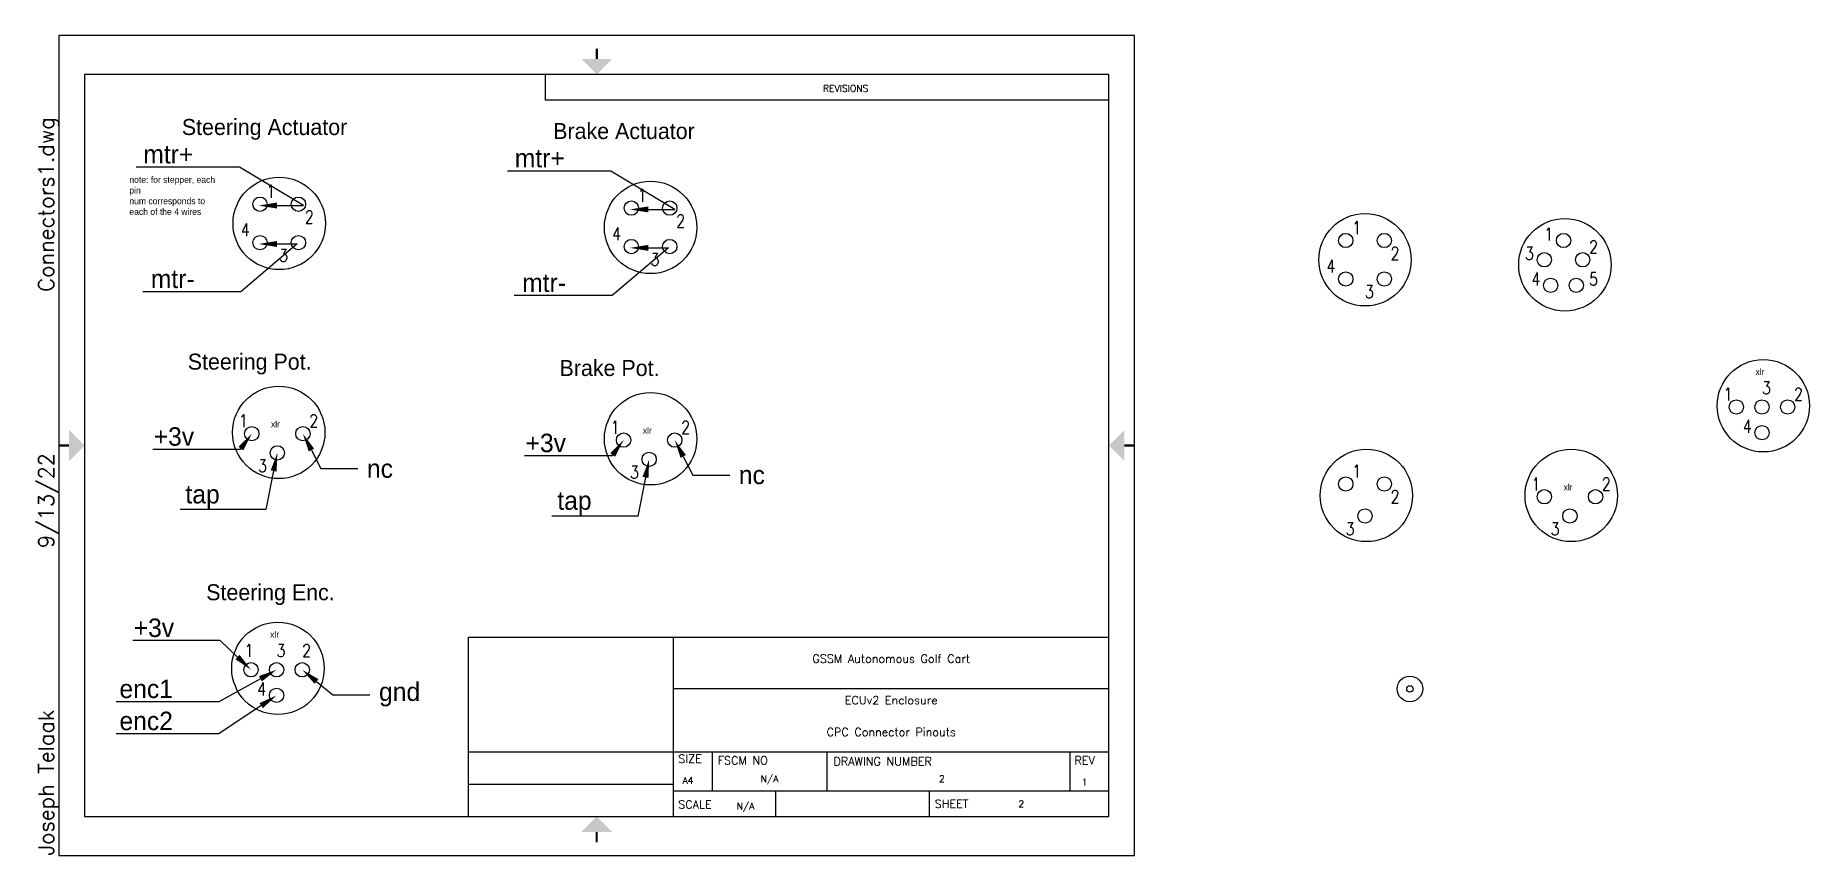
# Model space of a CAD drawing. Header units: inches. Extents: x -0.2 to 17.1, y 0 to 8.
import ezdxf
from ezdxf import colors
from ezdxf.entities.mleader import LeaderData, LeaderLine
from ezdxf.enums import TextEntityAlignment as Align
from ezdxf.math import Vec2, Vec3

# ---------------------------------------------------------------- set-up
doc = ezdxf.new("R2010")
doc.units = ezdxf.units.IN
doc.header["$LTSCALE"] = 0.75
doc.header["$MEASUREMENT"] = 0
for name, color, linetype in [('SYMS', 7, 'Continuous'), ('TB_LABELS', 1, 'Continuous'), ('TERMS', 4, 'Continuous'), ('Title Block', 7, 'Continuous'), ('Viewport', 7, 'Continuous')]:
    doc.layers.add(name, color=color, linetype=linetype)
doc.styles.add('Roman', font='romans')
doc.styles.add('WD', font='romans.shx')

# ---------------------------------------------------------------- blocks, each defined once
blk = doc.blocks.new('ANSI_border_A(L)')
for p, q in [((4.75, 7.37), (4.75, 7.62)), ((10.25, 7.37), (4.75, 7.37))]:
    blk.add_line(p, q)
at = {"layer": 'Title Block'}
for p, q in [((0, 8), (0, 0)), ((10.5, 8), (0, 8)), ((10.5, 0), (10.5, 8)), ((0.25, 7.62), (0.25, 0.38)), ((10.25, 7.62), (0.25, 7.62)), ((10.25, 0.38), (10.25, 7.62)), ((0.25, 0.38), (10.25, 0.38)), ((0, 0), (10.5, 0))]:
    blk.add_line(p, q, dxfattribs=at)
at = {"layer": 'Title Block', "const_width": 0.02}
for points in [[(5.251, 7.871), (5.251, 7.771)], [(0, 4), (0.1, 4)], [(10.5, 4), (10.4, 4)], [(5.25, 0.13), (5.25, 0.23)]]:
    blk.add_lwpolyline(points, dxfattribs=at)
at = {"layer": 'Title Block'}
for points in [[(5.101, 7.771), (5.401, 7.771), (5.251, 7.621)], [(0.1, 3.85), (0.1, 4.15), (0.25, 4)], [(10.4, 3.85), (10.4, 4.15), (10.25, 4)], [(5.1, 0.23), (5.4, 0.23), (5.25, 0.38)]]:
    blk.add_solid(points, dxfattribs=at)
at = {"layer": 'Title Block', "style": 'Roman'}
blk.add_text('REVISIONS', height=0.065, dxfattribs=at).set_placement((7.46, 7.452))
blk = doc.blocks.new('ANSI_tblock_desc_A(L)')
for p, q in [((0, 0), (0, 1.75)), ((-6.25, 0), (0, 0))]:
    blk.add_line(p, q)
at = {"layer": 'Title Block'}
for p, q in [((-6.25, 1.75), (0, 1.75)), ((-6.25, 0), (-6.25, 1.75)), ((-4.25, 0), (-4.25, 1.75)), ((-4.25, 1.25), (0, 1.25)), ((-6.25, 0.63), (0, 0.63)), ((-3.87, 0.25), (-3.87, 0.63)), ((-2.75, 0.25), (-2.75, 0.63)), ((-0.38, 0.25), (-0.38, 0.63)), ((-6.25, 0.315), (-4.25, 0.315)), ((-4.25, 0.25), (0, 0.25)), ((-3.25, 0), (-3.25, 0.25)), ((-1.75, 0), (-1.75, 0.25))]:
    blk.add_line(p, q, dxfattribs=at)
at = {"color": 0, "style": 'Roman', "flags": 8}
for tag, p in [('FNAME', (-10.3, 5.12)), ('REVDATE', (-10.3, 2.62)), ('USER', (-10.3, -0.38))]:
    blk.add_attdef(tag, p, '', height=0.15, rotation=90, dxfattribs=at)
at = {"style": 'WD'}
for tag, p in [('PROJDESC', (-2.125, 1.5)), ('TITLE1', (-2.125, 1.095)), ('TITLE2', (-2.125, 0.785))]:
    blk.add_attdef(tag, text='', height=0.08, dxfattribs=at).set_placement(p, align=Align.CENTER)
for tag, p in [('SIZE', (-4.162, 0.32)), ('FSCM_NO', (-3.4, 0.337)), ('DWG_NO', (-1.659, 0.337)), ('REV', (-0.265, 0.303)), ('SCALE', (-3.634, 0.069)), ('SHEET', (-0.883, 0.092))]:
    blk.add_attdef(tag, p, '', height=0.065, dxfattribs=at)
at = {"style": 'WD', "flags": 1}
blk.add_attdef('WD_TB', (-5.57, 0.177), '', height=0.086, dxfattribs=at)
at = {"layer": 'TB_LABELS', "style": 'WD'}
for s, p in [('SIZE', (-4.204, 0.604)), ('FSCM NO', (-3.819, 0.588)), ('DRAWING NUMBER', (-2.689, 0.579)), ('REV', (-0.336, 0.588)), ('SCALE', (-4.204, 0.158)), ('SHEET', (-1.701, 0.164))]:
    blk.add_text(s, height=0.08, dxfattribs=at).set_placement(p, align=Align.TOP_LEFT)
blk = doc.blocks.new('HT0002')
blk.add_circle((0, 0), 0.0699)
at = {"style": 'WD'}
for tag, p, width in [('INST', (0.062, 0.42), 0.7), ('LOC', (0.062, 0.25), 0.7), ('DESC1', (0.053, -0.385), 0.8)]:
    blk.add_attdef(tag, p, '', height=0.125, dxfattribs=dict(at, width=width))
at = {"linetype": 'Continuous', "style": 'WD'}
for tag, p, height, width, flags in [('TERM01', (0.062, 0.094), 0.125, 0.8, 8), ('TAGSTRIP', (0.053, -0.229), 0.125, 0.9, 8), ('CAT', (0.213, -0.406), 0.109, 0.8, 1), ('DESC2', (0.053, -0.541), 0.125, 0.8, 8), ('DESC3', (0.053, -0.698), 0.125, 0.8, 8)]:
    blk.add_attdef(tag, p, '', height=height, dxfattribs=dict(at, width=width, flags=flags))
at = {"style": 'WD', "flags": 1}
for tag, p, height in [('X4TERM01', (-0.07, 0), 0.0125), ('X4TERMDESC01', (-0.055, -0.023), 0.025), ('X2TERMDESC01', (-0.006, 0.029), 0.025), ('STRIPSEQ', (0, 0), 0.00125), ('X2TERM01', (0, 0.07), 0.0125), ('X2PIN01', (0.033, 0.084), 0.0125), ('X1TERMDESC01', (0.039, 0.007), 0.025), ('X1TERM01', (0.07, 0), 0.0125), ('X1PIN01', (0.087, 0.016), 0.0125), ('X4PIN01', (-0.114, -0.038), 0.0125), ('LINKTERM', (0, -0.002), 0.00125), ('X8TERM01', (0, -0.07), 0.0125), ('X8TERMDESC01', (0, -0.054), 0.025), ('X8PIN01', (0.026, -0.096), 0.0125)]:
    blk.add_attdef(tag, p, '', height=height, dxfattribs=at)
at = {"linetype": 'Continuous', "style": 'WD', "width": 0.8, "flags": 1}
blk.add_attdef('MFG', text='', height=0.109, dxfattribs=at).set_placement((0.088, -0.406), align=Align.RIGHT)
at = {"style": 'WD', "width": 0.7, "flags": 1}
blk.add_attdef('ASSYCODE', (0.062, -0.281), '', height=0.01, dxfattribs=at)

msp = doc.modelspace()

# ---------------------------------------------------------------- linework, layer by layer
for centre, radius in [((2.151, 6.167), 0.451), ((5.776, 6.128), 0.451), ((12.75, 5.812), 0.451), ((14.701, 5.763), 0.451), ((16.638, 4.388), 0.451), ((2.146, 4.128), 0.451), ((5.776, 4.066), 0.451), ((12.763, 3.513), 0.451), ((14.763, 3.513), 0.451), ((2.138, 1.826), 0.451), ((13.188, 1.625), 0.125), ((13.188, 1.625), 0.0312)]:
    msp.add_circle(centre, radius)

# ---------------------------------------------------------------- block references
msp.add_blockref('ANSI_tblock_desc_A(L)', (10.25, 0.38)).add_auto_attribs({'PROJDESC': 'GSSM Autonomous Golf Cart', 'TITLE1': 'ECUv2 Enclosure', 'TITLE2': 'CPC Connector Pinouts', 'SIZE': 'A4', 'FSCM_NO': 'N/A', 'DWG_NO': '2', 'REV': '1', 'SCALE': 'N/A', 'SHEET': '2', 'FNAME': 'Connectors1.dwg', 'REVDATE': '9/13/22', 'USER': 'Joseph Telaak'})
at = {"layer": 'SYMS'}
ref = msp.add_blockref('HT0002', (1.963, 6.354), dxfattribs=at)
ref.add_attrib('TERM01', '1', (2.026, 6.417), dxfattribs={"layer": 'TERMS', "linetype": 'Continuous', "height": 0.125, "style": 'WD', "width": 0.8, "flags": 8})
ref = msp.add_blockref('HT0002', (2.338, 6.354), dxfattribs=at)
ref.add_attrib('TERM01', '2', (2.401, 6.167), dxfattribs={"layer": 'TERMS', "linetype": 'Continuous', "height": 0.125, "style": 'WD', "width": 0.8, "flags": 8})
ref = msp.add_blockref('HT0002', (5.588, 6.316), dxfattribs=at)
ref.add_attrib('TERM01', '1', (5.651, 6.378), dxfattribs={"layer": 'TERMS', "linetype": 'Continuous', "height": 0.125, "style": 'WD', "width": 0.8, "flags": 8})
ref = msp.add_blockref('HT0002', (5.963, 6.316), dxfattribs=at)
ref.add_attrib('TERM01', '2', (6.026, 6.128), dxfattribs={"layer": 'TERMS', "linetype": 'Continuous', "height": 0.125, "style": 'WD', "width": 0.8, "flags": 8})
ref = msp.add_blockref('HT0002', (1.963, 5.979), dxfattribs=at)
ref.add_attrib('TERM01', '4', (1.776, 6.042), dxfattribs={"layer": 'TERMS', "linetype": 'Continuous', "height": 0.125, "style": 'WD', "width": 0.8, "flags": 8})
ref = msp.add_blockref('HT0002', (5.588, 5.941), dxfattribs=at)
ref.add_attrib('TERM01', '4', (5.401, 6.003), dxfattribs={"layer": 'TERMS', "linetype": 'Continuous', "height": 0.125, "style": 'WD', "width": 0.8, "flags": 8})
ref = msp.add_blockref('HT0002', (12.562, 6), dxfattribs=at)
ref.add_attrib('TERM01', '1', (12.625, 6.062), dxfattribs={"layer": 'TERMS', "linetype": 'Continuous', "height": 0.125, "style": 'WD', "width": 0.8, "flags": 8})
ref = msp.add_blockref('HT0002', (12.938, 6), dxfattribs=at)
ref.add_attrib('TERM01', '2', (13, 5.812), dxfattribs={"layer": 'TERMS', "linetype": 'Continuous', "height": 0.125, "style": 'WD', "width": 0.8, "flags": 8})
ref = msp.add_blockref('HT0002', (14.688, 6), dxfattribs=at)
ref.add_attrib('TERM01', '1', (14.5, 6), dxfattribs={"layer": 'TERMS', "linetype": 'Continuous', "height": 0.125, "style": 'WD', "width": 0.8, "flags": 8})
ref = msp.add_blockref('HT0002', (2.338, 5.979), dxfattribs=at)
ref.add_attrib('TERM01', '3', (2.151, 5.792), dxfattribs={"layer": 'TERMS', "linetype": 'Continuous', "height": 0.125, "style": 'WD', "width": 0.8, "flags": 8})
ref = msp.add_blockref('HT0002', (5.963, 5.941), dxfattribs=at)
ref.add_attrib('TERM01', '3', (5.776, 5.753), dxfattribs={"layer": 'TERMS', "linetype": 'Continuous', "height": 0.125, "style": 'WD', "width": 0.8, "flags": 8})
ref = msp.add_blockref('HT0002', (14.5, 5.812), dxfattribs=at)
ref.add_attrib('TERM01', '3', (14.312, 5.812), dxfattribs={"layer": 'TERMS', "linetype": 'Continuous', "height": 0.125, "style": 'WD', "width": 0.8, "flags": 8})
ref = msp.add_blockref('HT0002', (14.875, 5.812), dxfattribs=at)
ref.add_attrib('TERM01', '2', (14.938, 5.875), dxfattribs={"layer": 'TERMS', "linetype": 'Continuous', "height": 0.125, "style": 'WD', "width": 0.8, "flags": 8})
ref = msp.add_blockref('HT0002', (12.562, 5.625), dxfattribs=at)
ref.add_attrib('TERM01', '4', (12.375, 5.688), dxfattribs={"layer": 'TERMS', "linetype": 'Continuous', "height": 0.125, "style": 'WD', "width": 0.8, "flags": 8})
ref = msp.add_blockref('HT0002', (12.938, 5.625), dxfattribs=at)
ref.add_attrib('TERM01', '3', (12.75, 5.438), dxfattribs={"layer": 'TERMS', "linetype": 'Continuous', "height": 0.125, "style": 'WD', "width": 0.8, "flags": 8})
ref = msp.add_blockref('HT0002', (14.562, 5.562), dxfattribs=at)
ref.add_attrib('TERM01', '4', (14.375, 5.562), dxfattribs={"layer": 'TERMS', "linetype": 'Continuous', "height": 0.125, "style": 'WD', "width": 0.8, "flags": 8})
ref = msp.add_blockref('HT0002', (14.812, 5.562), dxfattribs=at)
ref.add_attrib('TERM01', '5', (14.938, 5.562), dxfattribs={"layer": 'TERMS', "linetype": 'Continuous', "height": 0.125, "style": 'WD', "width": 0.8, "flags": 8})
ref = msp.add_blockref('HT0002', (16.375, 4.375), dxfattribs=at)
ref.add_attrib('TERM01', '1', (16.25, 4.438), dxfattribs={"layer": 'TERMS', "linetype": 'Continuous', "height": 0.125, "style": 'WD', "width": 0.8, "flags": 8})
ref = msp.add_blockref('HT0002', (16.625, 4.375), dxfattribs=at)
ref.add_attrib('TERM01', '3', (16.625, 4.5), dxfattribs={"layer": 'TERMS', "linetype": 'Continuous', "height": 0.125, "style": 'WD', "width": 0.8, "flags": 8})
ref = msp.add_blockref('HT0002', (16.875, 4.375), dxfattribs=at)
ref.add_attrib('TERM01', '2', (16.938, 4.438), dxfattribs={"layer": 'TERMS', "linetype": 'Continuous', "height": 0.125, "style": 'WD', "width": 0.8, "flags": 8})
ref = msp.add_blockref('HT0002', (1.883, 4.115), dxfattribs=at)
ref.add_attrib('TERM01', '1', (1.758, 4.178), dxfattribs={"layer": 'TERMS', "linetype": 'Continuous', "height": 0.125, "style": 'WD', "width": 0.8, "flags": 8})
ref = msp.add_blockref('HT0002', (2.382, 4.115), dxfattribs=at)
ref.add_attrib('TERM01', '2', (2.445, 4.178), dxfattribs={"layer": 'TERMS', "linetype": 'Continuous', "height": 0.125, "style": 'WD', "width": 0.8, "flags": 8})
ref = msp.add_blockref('HT0002', (5.512, 4.053), dxfattribs=at)
ref.add_attrib('TERM01', '1', (5.387, 4.115), dxfattribs={"layer": 'TERMS', "linetype": 'Continuous', "height": 0.125, "style": 'WD', "width": 0.8, "flags": 8})
ref = msp.add_blockref('HT0002', (6.012, 4.053), dxfattribs=at)
ref.add_attrib('TERM01', '2', (6.075, 4.115), dxfattribs={"layer": 'TERMS', "linetype": 'Continuous', "height": 0.125, "style": 'WD', "width": 0.8, "flags": 8})
ref = msp.add_blockref('HT0002', (16.625, 4.125), dxfattribs=at)
ref.add_attrib('TERM01', '4', (16.438, 4.125), dxfattribs={"layer": 'TERMS', "linetype": 'Continuous', "height": 0.125, "style": 'WD', "width": 0.8, "flags": 8})
ref = msp.add_blockref('HT0002', (2.132, 3.928), dxfattribs=at)
ref.add_attrib('TERM01', '3', (1.945, 3.74), dxfattribs={"layer": 'TERMS', "linetype": 'Continuous', "height": 0.125, "style": 'WD', "width": 0.8, "flags": 8})
ref = msp.add_blockref('HT0002', (5.762, 3.865), dxfattribs=at)
ref.add_attrib('TERM01', '3', (5.575, 3.678), dxfattribs={"layer": 'TERMS', "linetype": 'Continuous', "height": 0.125, "style": 'WD', "width": 0.8, "flags": 8})
ref = msp.add_blockref('HT0002', (12.562, 3.625), dxfattribs=at)
ref.add_attrib('TERM01', '1', (12.625, 3.688), dxfattribs={"layer": 'TERMS', "linetype": 'Continuous', "height": 0.125, "style": 'WD', "width": 0.8, "flags": 8})
ref = msp.add_blockref('HT0002', (12.938, 3.625), dxfattribs=at)
ref.add_attrib('TERM01', '2', (13, 3.438), dxfattribs={"layer": 'TERMS', "linetype": 'Continuous', "height": 0.125, "style": 'WD', "width": 0.8, "flags": 8})
ref = msp.add_blockref('HT0002', (14.5, 3.5), dxfattribs=at)
ref.add_attrib('TERM01', '1', (14.375, 3.562), dxfattribs={"layer": 'TERMS', "linetype": 'Continuous', "height": 0.125, "style": 'WD', "width": 0.8, "flags": 8})
ref = msp.add_blockref('HT0002', (15, 3.5), dxfattribs=at)
ref.add_attrib('TERM01', '2', (15.062, 3.562), dxfattribs={"layer": 'TERMS', "linetype": 'Continuous', "height": 0.125, "style": 'WD', "width": 0.8, "flags": 8})
ref = msp.add_blockref('HT0002', (12.75, 3.312), dxfattribs=at)
ref.add_attrib('TERM01', '3', (12.562, 3.125), dxfattribs={"layer": 'TERMS', "linetype": 'Continuous', "height": 0.125, "style": 'WD', "width": 0.8, "flags": 8})
ref = msp.add_blockref('HT0002', (14.75, 3.312), dxfattribs=at)
ref.add_attrib('TERM01', '3', (14.562, 3.125), dxfattribs={"layer": 'TERMS', "linetype": 'Continuous', "height": 0.125, "style": 'WD', "width": 0.8, "flags": 8})
ref = msp.add_blockref('HT0002', (1.875, 1.812), dxfattribs=at)
ref.add_attrib('TERM01', '1', (1.812, 1.937), dxfattribs={"layer": 'TERMS', "linetype": 'Continuous', "height": 0.125, "style": 'WD', "width": 0.8, "flags": 8})
ref = msp.add_blockref('HT0002', (2.125, 1.812), dxfattribs=at)
ref.add_attrib('TERM01', '3', (2.125, 1.937), dxfattribs={"layer": 'TERMS', "linetype": 'Continuous', "height": 0.125, "style": 'WD', "width": 0.8, "flags": 8})
ref = msp.add_blockref('HT0002', (2.375, 1.812), dxfattribs=at)
ref.add_attrib('TERM01', '2', (2.375, 1.937), dxfattribs={"layer": 'TERMS', "linetype": 'Continuous', "height": 0.125, "style": 'WD', "width": 0.8, "flags": 8})
ref = msp.add_blockref('HT0002', (2.125, 1.562), dxfattribs=at)
ref.add_attrib('TERM01', '4', (1.937, 1.562), dxfattribs={"layer": 'TERMS', "linetype": 'Continuous', "height": 0.125, "style": 'WD', "width": 0.8, "flags": 8})
at = {"layer": 'Viewport'}
msp.add_blockref('ANSI_border_A(L)', (0, 0), dxfattribs=at)

# ---------------------------------------------------------------- texts
for s, height, p in [('Steering Actuator', 0.1563, (1.2, 7.029)), ('Brake Actuator', 0.1563, (4.825, 6.99)), ('Steering Pot.', 0.1563, (1.258, 4.74)), ('Brake Pot.', 0.1563, (4.887, 4.678)), ('xlr', 0.0625, (16.562, 4.688)), ('xlr', 0.0625, (2.07, 4.178)), ('xlr', 0.0625, (5.7, 4.115)), ('xlr', 0.0625, (14.688, 3.562)), ('Steering Enc.', 0.1563, (1.438, 2.49)), ('xlr', 0.0625, (2.062, 2.125))]:
    msp.add_text(s, height=height).set_placement(p)
at = {"insert": (0.688, 6.625), "char_height": 0.06253, "attachment_point": 1}
msp.add_mtext_dynamic_manual_height_columns('note: for stepper, each pin \\Pnum corresponds to each of the 4 wires', width=0.875, gutter_width=0.938, heights=[0.812], dxfattribs=at)

# ---------------------------------------------------------------- leaders
ml = msp.add_multileader_mtext('Standard')
ml.set_content('mtr+', color=256)
ml.set_leader_properties()
ml.build(insert=Vec2(0, 0))
ml.multileader.update_dxf_attribs({"text_right_attachment_type": 6, "dogleg_length": 0.36, "arrow_head_size": 0.18})
ctx = ml.context
ctx.base_point, ctx.char_height, ctx.arrow_head_size, ctx.landing_gap_size, ctx.plane_origin = Vec3(0.563, 6.842), 0.18, 0.18, 0.09, Vec3(1.95, 6.341)
ctx.right_attachment, ctx.text_align_type = 6, 2
notes = []
notes.append((ctx, [(0, (1, 1, 0), (1.762, 6.716), (-1, 0), 0.36, [(1, [(1.95, 6.341), (2.387, 6.341)], 0, [])])]))
ctx.mtext.insert, ctx.mtext.alignment, ctx.mtext.flow_direction = Vec3(1.312, 6.932), 3, 5
ml = msp.add_multileader_mtext('Standard')
ml.set_content('mtr+', color=256)
ml.set_leader_properties()
ml.build(insert=Vec2(0, 0))
ml.multileader.update_dxf_attribs({"text_right_attachment_type": 6, "dogleg_length": 0.36, "arrow_head_size": 0.18})
ctx = ml.context
ctx.base_point, ctx.char_height, ctx.arrow_head_size, ctx.landing_gap_size, ctx.plane_origin = Vec3(4.187, 6.804), 0.18, 0.18, 0.09, Vec3(5.575, 6.303)
ctx.right_attachment, ctx.text_align_type = 6, 2
notes.append((ctx, [(0, (1, 1, 0), (5.387, 6.678), (-1, 0), 0.36, [(1, [(5.575, 6.303), (6.012, 6.303)], 0, [])])]))
ctx.mtext.insert, ctx.mtext.alignment, ctx.mtext.flow_direction = Vec3(4.938, 6.894), 3, 5
ml = msp.add_multileader_mtext('Standard')
ml.set_content('mtr-', color=256)
ml.set_leader_properties()
ml.build(insert=Vec2(0, 0))
ml.multileader.update_dxf_attribs({"text_right_attachment_type": 6, "dogleg_length": 0.36, "arrow_head_size": 0.18})
ctx = ml.context
ctx.base_point, ctx.char_height, ctx.arrow_head_size, ctx.landing_gap_size, ctx.plane_origin = Vec3(0.575, 5.626), 0.18, 0.18, 0.09, Vec3(1.95, 5.966)
ctx.right_attachment, ctx.text_align_type = 6, 2
notes.append((ctx, [(0, (1, 1, 0), (1.775, 5.5), (-1, 0), 0.36, [(1, [(1.95, 5.966), (2.325, 5.966)], 0, [])])]))
ctx.mtext.insert, ctx.mtext.alignment, ctx.mtext.flow_direction = Vec3(1.325, 5.716), 3, 5
ml = msp.add_multileader_mtext('Standard')
ml.set_content('mtr-', color=256)
ml.set_leader_properties()
ml.build(insert=Vec2(0, 0))
ml.multileader.update_dxf_attribs({"text_right_attachment_type": 6, "dogleg_length": 0.36, "arrow_head_size": 0.18})
ctx = ml.context
ctx.base_point, ctx.char_height, ctx.arrow_head_size, ctx.landing_gap_size, ctx.plane_origin = Vec3(4.2, 5.588), 0.18, 0.18, 0.09, Vec3(5.575, 5.928)
ctx.right_attachment, ctx.text_align_type = 6, 2
notes.append((ctx, [(0, (1, 1, 0), (5.4, 5.462), (-1, 0), 0.36, [(1, [(5.575, 5.928), (5.95, 5.928)], 0, [])])]))
ctx.mtext.insert, ctx.mtext.alignment, ctx.mtext.flow_direction = Vec3(4.95, 5.678), 3, 5
ml = msp.add_multileader_mtext('Standard')
ml.set_content('+3v', color=256)
ml.set_leader_properties()
ml.build(insert=Vec2(0, 0))
ml.multileader.update_dxf_attribs({"text_right_attachment_type": 6, "dogleg_length": 0.36, "arrow_head_size": 0.18})
ctx = ml.context
ctx.base_point, ctx.char_height, ctx.arrow_head_size, ctx.landing_gap_size, ctx.plane_origin = Vec3(0.75, 4.088), 0.18, 0.18, 0.09, Vec3(1.883, 4.115)
ctx.right_attachment, ctx.text_align_type = 6, 2
notes.append((ctx, [(0, (1, 1, 0), (1.77, 3.962), (-1, 0), 0.36, [(0, [(1.883, 4.115)], 0, [])])]))
ctx.mtext.insert, ctx.mtext.alignment, ctx.mtext.flow_direction = Vec3(1.32, 4.178), 3, 5
ml = msp.add_multileader_mtext('Standard')
ml.set_content('nc', color=256)
ml.set_leader_properties()
ml.build(insert=Vec2(0, 0))
ml.multileader.update_dxf_attribs({"text_right_attachment_type": 6, "dogleg_length": 0.36, "arrow_head_size": 0.18})
ctx = ml.context
ctx.base_point, ctx.char_height, ctx.arrow_head_size, ctx.landing_gap_size, ctx.plane_origin = Vec3(2.918, 3.775), 0.18, 0.18, 0.09, Vec3(2.382, 4.115)
ctx.right_attachment = 6
notes.append((ctx, [(0, (1, 1, 0), (2.558, 3.775), (1, 0), 0.36, [(0, [(2.382, 4.115)], 0, [])])]))
ctx.mtext.insert, ctx.mtext.flow_direction = Vec3(3.007, 3.865), 5
ml = msp.add_multileader_mtext('Standard')
ml.set_content('+3v', color=256)
ml.set_leader_properties()
ml.build(insert=Vec2(0, 0))
ml.multileader.update_dxf_attribs({"text_right_attachment_type": 6, "dogleg_length": 0.36, "arrow_head_size": 0.18})
ctx = ml.context
ctx.base_point, ctx.char_height, ctx.arrow_head_size, ctx.landing_gap_size, ctx.plane_origin = Vec3(4.38, 4.025), 0.18, 0.18, 0.09, Vec3(5.512, 4.053)
ctx.right_attachment, ctx.text_align_type = 6, 2
notes.append((ctx, [(0, (1, 1, 0), (5.4, 3.899), (-1, 0), 0.36, [(0, [(5.512, 4.053)], 0, [])])]))
ctx.mtext.insert, ctx.mtext.alignment, ctx.mtext.flow_direction = Vec3(4.95, 4.115), 3, 5
ml = msp.add_multileader_mtext('Standard')
ml.set_content('nc', color=256)
ml.set_leader_properties()
ml.build(insert=Vec2(0, 0))
ml.multileader.update_dxf_attribs({"text_right_attachment_type": 6, "dogleg_length": 0.36, "arrow_head_size": 0.18})
ctx = ml.context
ctx.base_point, ctx.char_height, ctx.arrow_head_size, ctx.landing_gap_size, ctx.plane_origin = Vec3(6.548, 3.712), 0.18, 0.18, 0.09, Vec3(6.012, 4.053)
ctx.right_attachment = 6
notes.append((ctx, [(0, (1, 1, 0), (6.188, 3.712), (1, 0), 0.36, [(0, [(6.012, 4.053)], 0, [])])]))
ctx.mtext.insert, ctx.mtext.flow_direction = Vec3(6.637, 3.803), 5
ml = msp.add_multileader_mtext('Standard')
ml.set_content('tap', color=256)
ml.set_leader_properties()
ml.build(insert=Vec2(0, 0))
ml.multileader.update_dxf_attribs({"text_right_attachment_type": 6, "dogleg_length": 0.36, "arrow_head_size": 0.18})
ctx = ml.context
ctx.base_point, ctx.char_height, ctx.arrow_head_size, ctx.landing_gap_size, ctx.plane_origin = Vec3(1, 3.495), 0.18, 0.18, 0.09, Vec3(2.132, 3.928)
ctx.right_attachment, ctx.text_align_type = 6, 2
notes.append((ctx, [(0, (1, 1, 0), (2.02, 3.375), (-1, 0), 0.36, [(0, [(2.132, 3.928)], 0, [])])]))
ctx.mtext.insert, ctx.mtext.alignment, ctx.mtext.flow_direction = Vec3(1.57, 3.615), 3, 5
ml = msp.add_multileader_mtext('Standard')
ml.set_content('tap', color=256)
ml.set_leader_properties()
ml.build(insert=Vec2(0, 0))
ml.multileader.update_dxf_attribs({"text_right_attachment_type": 6, "dogleg_length": 0.36, "arrow_head_size": 0.18})
ctx = ml.context
ctx.base_point, ctx.char_height, ctx.arrow_head_size, ctx.landing_gap_size, ctx.plane_origin = Vec3(4.63, 3.433), 0.18, 0.18, 0.09, Vec3(5.762, 3.865)
ctx.right_attachment, ctx.text_align_type = 6, 2
notes.append((ctx, [(0, (1, 1, 0), (5.65, 3.312), (-1, 0), 0.36, [(0, [(5.762, 3.865)], 0, [])])]))
ctx.mtext.insert, ctx.mtext.alignment, ctx.mtext.flow_direction = Vec3(5.2, 3.553), 3, 5
ml = msp.add_multileader_mtext('Standard')
ml.set_content('+3v', color=256)
ml.set_leader_properties()
ml.build(insert=Vec2(0, 0))
ml.multileader.update_dxf_attribs({"text_right_attachment_type": 6, "dogleg_length": 0.36, "arrow_head_size": 0.18})
ctx = ml.context
ctx.base_point, ctx.char_height, ctx.arrow_head_size, ctx.landing_gap_size, ctx.plane_origin = Vec3(0.555, 2.223), 0.18, 0.18, 0.09, Vec3(1.875, 1.812)
ctx.right_attachment, ctx.text_align_type = 6, 2
notes.append((ctx, [(0, (1, 1, 0), (1.575, 2.096), (-1, 0), 0.36, [(0, [(1.875, 1.812)], 0, [])])]))
ctx.mtext.insert, ctx.mtext.alignment, ctx.mtext.flow_direction = Vec3(1.125, 2.312), 3, 5
ml = msp.add_multileader_mtext('Standard')
ml.set_content('enc1', color=256)
ml.set_leader_properties()
ml.build(insert=Vec2(0, 0))
ml.multileader.update_dxf_attribs({"text_right_attachment_type": 6, "dogleg_length": 0.36, "arrow_head_size": 0.18})
ctx = ml.context
ctx.base_point, ctx.char_height, ctx.arrow_head_size, ctx.landing_gap_size, ctx.plane_origin = Vec3(0.423, 1.626), 0.18, 0.18, 0.09, Vec3(2.125, 1.812)
ctx.right_attachment, ctx.text_align_type = 6, 2
notes.append((ctx, [(0, (1, 1, 0), (1.562, 1.5), (-1, 0), 0.36, [(0, [(2.125, 1.812)], 0, [])])]))
ctx.mtext.insert, ctx.mtext.alignment, ctx.mtext.flow_direction = Vec3(1.113, 1.716), 3, 5
ml = msp.add_multileader_mtext('Standard')
ml.set_content('gnd', color=256)
ml.set_leader_properties()
ml.build(insert=Vec2(0, 0))
ml.multileader.update_dxf_attribs({"text_right_attachment_type": 6, "dogleg_length": 0.36, "arrow_head_size": 0.18})
ctx = ml.context
ctx.base_point, ctx.char_height, ctx.arrow_head_size, ctx.landing_gap_size, ctx.plane_origin = Vec3(3.035, 1.567), 0.18, 0.18, 0.09, Vec3(2.375, 1.812)
ctx.right_attachment = 6
notes.append((ctx, [(0, (1, 1, 0), (2.675, 1.567), (1, 0), 0.36, [(0, [(2.375, 1.812)], 0, [])])]))
ctx.mtext.insert, ctx.mtext.flow_direction = Vec3(3.125, 1.688), 5
ml = msp.add_multileader_mtext('Standard')
ml.set_content('enc2', color=256)
ml.set_leader_properties()
ml.build(insert=Vec2(0, 0))
ml.multileader.update_dxf_attribs({"text_right_attachment_type": 6, "dogleg_length": 0.36, "arrow_head_size": 0.18})
ctx = ml.context
ctx.base_point, ctx.char_height, ctx.arrow_head_size, ctx.landing_gap_size, ctx.plane_origin = Vec3(0.362, 1.313), 0.18, 0.18, 0.09, Vec3(2.125, 1.562)
ctx.right_attachment, ctx.text_align_type = 6, 2
notes.append((ctx, [(0, (1, 1, 0), (1.562, 1.188), (-1, 0), 0.36, [(0, [(2.125, 1.562)], 0, [])])]))
ctx.mtext.insert, ctx.mtext.alignment, ctx.mtext.flow_direction = Vec3(1.113, 1.403), 3, 5
for ctx, leaders in notes:
    for number, flags, end, landing, length, lines in leaders:
        leader = LeaderData()
        leader.index, (leader.has_last_leader_line, leader.has_dogleg_vector, leader.attachment_direction) = number, flags
        leader.last_leader_point, leader.dogleg_vector, leader.dogleg_length = Vec3(end), Vec3(landing), length
        for number, points, colour, breaks in lines:
            line = LeaderLine()
            line.index, line.vertices, line.color, line.breaks = number, Vec3.list(points), colors.encode_raw_color(colour), breaks
            leader.lines.append(line)
        ctx.leaders.append(leader)

doc.saveas('drawing.dxf')
